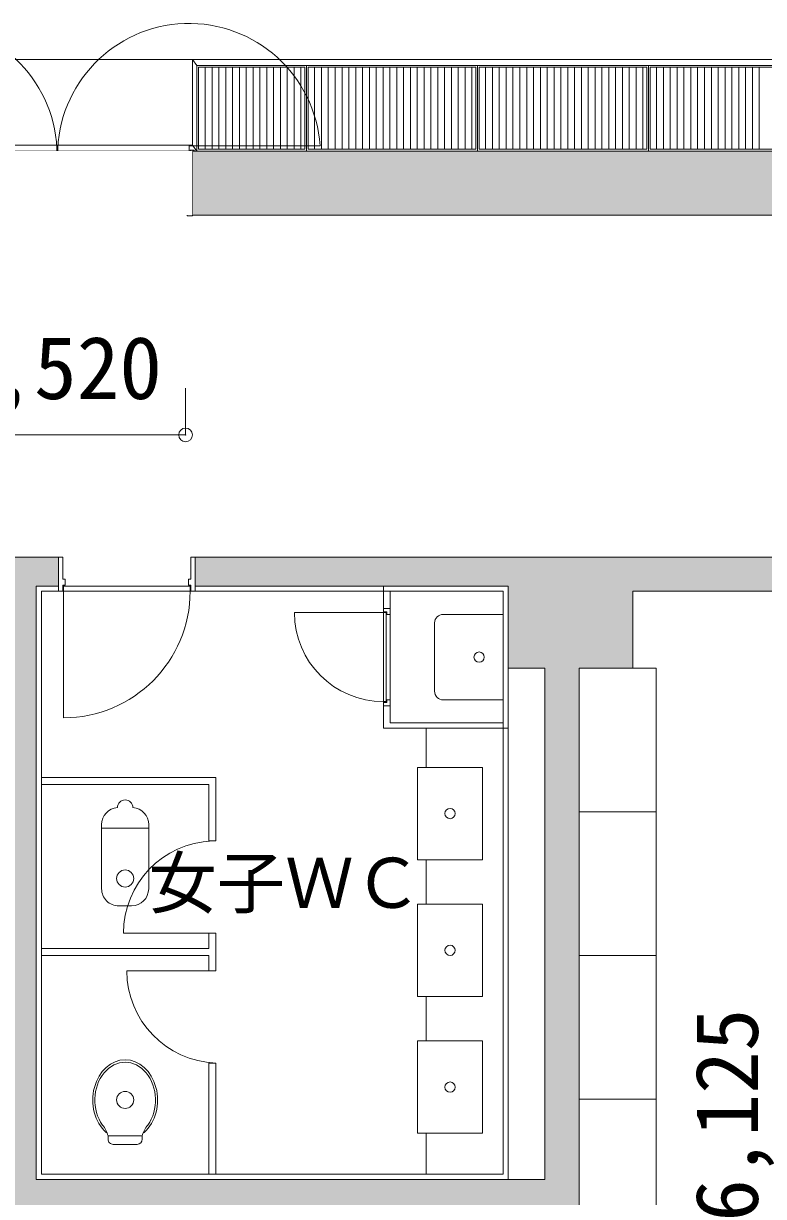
# Model space of a CAD drawing. Units: millimetres, scale not verified. Extents: x -41541 to 40812, y -111456 to -40681.
# Drawn here: x -4866 to -538, y -95981 to -89120 of the extents above; entities that cross this region are included whole.
import ezdxf
from ezdxf.enums import TextEntityAlignment as Align

# ---------------------------------------------------------------- set-up
doc = ezdxf.new("R2010")
doc.units = ezdxf.units.MM
doc.header["$LTSCALE"] = 200
doc.header["$PDMODE"] = 32
doc.header["$PDSIZE"] = 80
for name, color, linetype, lineweight in [('0-1_躯体', 7, 'Continuous', 9), ('0-2_建具', 7, 'Continuous', 9), ('0-3_仕上', 4, 'Continuous', 5), ('0-5_設備機器', 7, 'Continuous', 9), ('0-6_寸法', 4, 'Continuous', 5)]:
    doc.layers.add(name, color=color, linetype=linetype, lineweight=lineweight)
doc.layers.add('0-4_室名', color=7, linetype='Continuous')
doc.styles.add('ＭＳ ゴシック', font='')
doc.styles.add('ＭＳ Ｐゴシック', font='')
doc.styles.get('ＭＳ ゴシック').set_extended_font_data('MS Gothic')
doc.styles.get('ＭＳ Ｐゴシック').set_extended_font_data('MS PGothic')

msp = doc.modelspace()

# ---------------------------------------------------------------- linework, layer by layer
at = {"layer": '0-1_躯体'}
for p, q in [((-3792.2, -89331.2), (-32816.1, -89331.2)), ((-3877.6, -89331.2), (-3877.6, -89831.2)), ((9727.4, -89331.2), (-3877.6, -89331.2)), ((-3877.6, -89331.2), (-3852.6, -89366.2)), ((-3852.6, -89366.2), (-3852.6, -89866.2)), ((-3852.6, -89366.2), (6788.9, -89366.2)), ((-5457.6, -89831.2), (-3877.6, -89831.2)), ((-5447.6, -89866.2), (-3887.7, -89866.2)), ((-3887.7, -89866.2), (-3890.2, -89861.2)), ((-3890.2, -89861.2), (-3867.6, -89861.2)), ((-3877.6, -89831.2), (-3852.6, -89866.2)), ((-3877.6, -90241.2), (-3877.6, -89866.2)), ((-3877.6, -89866.2), (6799.1, -89866.2)), ((-3867.6, -89861.2), (-3867.6, -89866.2)), ((-3877.6, -90241.2), (6813.9, -90241.2)), ((-5071.1, -92241.2), (-4661.1, -92241.2)), ((-4661.1, -92441.2), (-4661.1, -92241.2)), ((-3861.1, -92441.2), (-3861.1, -92241.2)), ((-4791.1, -95881.2), (-4791.1, -92411.2)), ((-4791.1, -92411.2), (-4661.1, -92411.2)), ((-2031.1, -92411.2), (-3861.1, -92411.2)), ((-2031.1, -95881.2), (-2031.1, -92411.2)), ((-4761.1, -93531.2), (-4761.1, -92441.2)), ((-4761.1, -92441.2), (-4661.1, -92441.2)), ((-3861.1, -92441.2), (-2061.1, -92441.2)), ((-2061.1, -95851.2), (-2061.1, -92441.2)), ((-1301.1, -92441.2), (-1301.1, -92891.1)), ((-1816.1, -92891.2), (-2031.1, -92891.2)), ((-1816.1, -95881.2), (-1816.1, -92891.2)), ((-1616.1, -92891.2), (-1616.1, -97506.2)), ((-1301.1, -92891.2), (-1616.1, -92891.2)), ((-4761.1, -94531.2), (-4761.1, -93494.8)), ((-4205.9, -93531.2), (-4761.1, -93531.2)), ((-4205.9, -93571.2), (-4761.1, -93571.2)), ((-4469.6, -93531.2), (-3846.1, -93531.2)), ((-4469.6, -93571.2), (-3886.1, -93571.2)), ((-3994.5, -93531.2), (-3758.9, -93531.2)), ((-3994.5, -93571.2), (-3781.1, -93571.2)), ((-3781.1, -93571.2), (-3781.1, -93901.2)), ((-3761.4, -93531.2), (-3741.1, -93531.2)), ((-3741.1, -93531.2), (-3741.1, -93901.2)), ((-3781.1, -93901.2), (-3741.1, -93901.2)), ((-4761.1, -95851.2), (-4761.1, -94468.4)), ((-3781.1, -94441.2), (-3741.1, -94441.2)), ((-3741.1, -94441.2), (-3781.1, -94441.2)), ((-3781.1, -94531.2), (-3781.1, -94441.2)), ((-3886.1, -94531.2), (-4761.1, -94531.2)), ((-4001.3, -94531.2), (-3781.1, -94531.2)), ((-3938.7, -94531.2), (-3890.3, -94531.2)), ((-3910.1, -94531.2), (-3887.1, -94531.2)), ((-3886.1, -94571.2), (-4761.1, -94571.2)), ((-4001.3, -94571.2), (-3781.1, -94571.2)), ((-3938.7, -94571.2), (-3890.3, -94571.2)), ((-3910.1, -94571.2), (-3887.1, -94571.2)), ((-3781.1, -94661.2), (-3781.1, -94571.2)), ((-3741.1, -94553.2), (-3741.1, -94551.2)), ((-3781.1, -94661.2), (-3741.1, -94661.2)), ((-3771.1, -94661.2), (-3741.1, -94661.2)), ((-3781.1, -95850.4), (-3781.1, -95201.2)), ((-3781.1, -95201.2), (-3741.1, -95201.2)), ((-3741.1, -95850.4), (-3741.1, -95201.2)), ((-4791.1, -95881.2), (-2031.1, -95881.2)), ((-4761.1, -95851.2), (-2061.1, -95851.2)), ((-1816.1, -95881.2), (-2192.6, -95881.2))]:
    msp.add_line(p, q, dxfattribs=at)
for points in [[(-3861.1, -92241.2), (973.9, -92241.2), (973.9, -92441.2), (-1301.1, -92441.2)], [(-3781.1, -94661.2), (-3741.1, -94661.2), (-3741.1, -94441.2)]]:
    msp.add_lwpolyline(points, dxfattribs=at)
at = {"layer": '0-1_躯体', "color": 9}
for points in [[(6803.9, -89866.2), (-16425.1, -89866.2), (6803.9, -90241.2), (-16425.1, -90241.2)], [(-4661.1, -92241.2), (-5071.1, -92241.2), (-4661.1, -92411.2), (-5071.1, -92411.2)], [(973.9, -92241.2), (-3861.1, -92241.2), (973.9, -92411.2), (-3861.1, -92411.2)], [(973.9, -92441.2), (973.9, -92322.3), (-1307, -92441.2), (-1307, -92322.3)], [(-4791.1, -92411.2), (-4941.1, -92411.2), (-4791.1, -95881.2), (-4941.1, -95881.2)], [(-1301.1, -92891.2), (-1301.1, -92411.2), (-2031.1, -92891.2), (-2031.1, -92411.2)], [(-1616.1, -92891.2), (-1816.1, -92891.2), (-1616.1, -95881.2), (-1816.1, -95881.2)], [(-1616.1, -95881.2), (-7941.1, -95881.2), (-1616.1, -96081.2), (-7941.1, -96081.2)]]:
    msp.add_solid(points, dxfattribs=at)
at = {"layer": '0-2_建具'}
for p, q in [((-3877.6, -89866.2), (-3877.6, -90246.2)), ((-3917.6, -89931.2), (-3917.6, -90001.2)), ((-3892.6, -90001.2), (-3917.6, -90001.2)), ((-3892.6, -90001.2), (-3892.6, -90016.2)), ((-3907.6, -90246.2), (-3877.6, -90246.2)), ((-4661.1, -92441.2), (-4661.1, -92241.2)), ((-4636.1, -92241.2), (-4661.1, -92241.2)), ((-4636.1, -92371.2), (-4636.1, -92241.2)), ((-3886.1, -92371.2), (-3886.1, -92241.2)), ((-3861.1, -92241.2), (-3886.1, -92241.2)), ((-3861.1, -92441.2), (-3861.1, -92241.2)), ((-4621.1, -92371.2), (-4636.1, -92371.2)), ((-4631.1, -92441.2), (-4631.1, -92411.2)), ((-4631.1, -92411.2), (-3891.1, -92411.2)), ((-4621.1, -92406.2), (-4621.1, -92371.2)), ((-3901.1, -92406.2), (-3901.1, -92371.2)), ((-3901.1, -92371.2), (-3886.1, -92371.2)), ((-3886.1, -92406.2), (-3901.1, -92406.2)), ((-3891.1, -92441.2), (-3891.1, -92411.2)), ((-3886.1, -92441.2), (-3886.1, -92406.2)), ((-4661.1, -92441.2), (-4636.1, -92441.2)), ((-4631.1, -92441.2), (-3891.1, -92441.2)), ((-3861.1, -92441.2), (-3886.1, -92441.2)), ((-3741.1, -93901.2), (-3781.1, -93901.2)), ((-3781.1, -94441.2), (-3741.1, -94441.2)), ((-3781.1, -94661.2), (-3741.1, -94661.2)), ((-3781.1, -95201.2), (-3741.1, -95201.2)), ((-3771.1, -95201.2), (-3741.1, -95201.2))]:
    msp.add_line(p, q, dxfattribs=at)
at = {"layer": '0-2_建具', "color": 4, "lineweight": 5}
for p, q in [((-4631.1, -92441.2), (-4631.1, -93181.2)), ((-3761.1, -94441.2), (-4281.1, -94441.2)), ((-3741.1, -94661.2), (-4261.1, -94661.2))]:
    msp.add_line(p, q, dxfattribs=at)
at = {"layer": '0-2_建具'}
for points in [[(-3892.6, -90016.2), (-3907.6, -90016.2), (-3907.6, -90246.2)], [(-4636.1, -92441.2), (-4636.1, -92406.2), (-4621.1, -92406.2)]]:
    msp.add_lwpolyline(points, dxfattribs=at)
at = {"layer": '0-2_建具', "color": 4, "lineweight": 5}
for centre, radius, start, end in [((-4631.1, -92441.2), 740, 270, 0), ((-3741.1, -94441.2), 540, 92.12595, 180), ((-3721.1, -94661.2), 540, 180, 267.87405)]:
    msp.add_arc(centre, radius, start, end, dxfattribs=at)
at = {"layer": '0-3_仕上', "color": 7, "lineweight": 9}
for p, q in [((-3211.1, -89366.2), (-3852.6, -89366.2)), ((-3852.6, -89866.2), (-3852.6, -89366.2)), ((-3842.6, -89376.2), (-3842.6, -89856.2)), ((-3220.6, -89376.2), (-3842.6, -89376.2)), ((-3220.6, -89856.2), (-3220.6, -89376.2)), ((-3211.1, -89866.2), (-3211.1, -89366.2)), ((-3201.1, -89856.2), (-3201.1, -89376.2)), ((-2220.6, -89376.2), (-3201.1, -89376.2)), ((-2220.6, -89856.2), (-2220.6, -89376.2)), ((-2201.1, -89856.2), (-2201.1, -89376.2)), ((-1220.6, -89376.2), (-2201.1, -89376.2)), ((-1220.6, -89856.2), (-1220.6, -89376.2)), ((-1201.1, -89856.2), (-1201.1, -89376.2)), ((-220.6, -89376.2), (-1201.1, -89376.2)), ((-3211.1, -89866.2), (-3852.6, -89866.2)), ((-3220.6, -89856.2), (-3842.6, -89856.2)), ((-2220.6, -89856.2), (-3201.1, -89856.2)), ((-1220.6, -89856.2), (-2201.1, -89856.2)), ((-220.6, -89856.2), (-1201.1, -89856.2))]:
    msp.add_line(p, q, dxfattribs=at)
at = {"layer": '0-3_仕上'}
for p, q in [((-3802.9, -89856.2), (-3802.9, -89376.2)), ((-3762.9, -89856.2), (-3762.9, -89376.2)), ((-3722.9, -89856.2), (-3722.9, -89376.2)), ((-3682.9, -89856.2), (-3682.9, -89376.2)), ((-3642.9, -89856.2), (-3642.9, -89376.2)), ((-3602.9, -89856.2), (-3602.9, -89376.2)), ((-3562.9, -89856.2), (-3562.9, -89376.2)), ((-3522.9, -89856.2), (-3522.9, -89376.2)), ((-3482.9, -89856.2), (-3482.9, -89376.2)), ((-3442.9, -89856.2), (-3442.9, -89376.2)), ((-3402.9, -89856.2), (-3402.9, -89376.2)), ((-3362.9, -89856.2), (-3362.9, -89376.2)), ((-3322.9, -89856.2), (-3322.9, -89376.2)), ((-3282.9, -89856.2), (-3282.9, -89376.2)), ((-3242.9, -89856.2), (-3242.9, -89376.2)), ((-3162.9, -89856.2), (-3162.9, -89376.2)), ((-3122.9, -89856.2), (-3122.9, -89376.2)), ((-3082.9, -89856.2), (-3082.9, -89376.2)), ((-3042.9, -89856.2), (-3042.9, -89376.2)), ((-3002.9, -89856.2), (-3002.9, -89376.2)), ((-2962.9, -89856.2), (-2962.9, -89376.2)), ((-2922.9, -89856.2), (-2922.9, -89376.2)), ((-2882.9, -89856.2), (-2882.9, -89376.2)), ((-2842.9, -89856.2), (-2842.9, -89376.2)), ((-2802.9, -89856.2), (-2802.9, -89376.2)), ((-2762.9, -89856.2), (-2762.9, -89376.2)), ((-2722.9, -89856.2), (-2722.9, -89376.2)), ((-2682.9, -89856.2), (-2682.9, -89376.2)), ((-2642.9, -89856.2), (-2642.9, -89376.2)), ((-2602.9, -89856.2), (-2602.9, -89376.2)), ((-2562.9, -89856.2), (-2562.9, -89376.2)), ((-2522.9, -89856.2), (-2522.9, -89376.2)), ((-2482.9, -89856.2), (-2482.9, -89376.2)), ((-2442.9, -89856.2), (-2442.9, -89376.2)), ((-2402.9, -89856.2), (-2402.9, -89376.2)), ((-2362.9, -89856.2), (-2362.9, -89376.2)), ((-2322.9, -89856.2), (-2322.9, -89376.2)), ((-2282.9, -89856.2), (-2282.9, -89376.2)), ((-2242.9, -89856.2), (-2242.9, -89376.2)), ((-2162.9, -89856.2), (-2162.9, -89376.2)), ((-2122.9, -89856.2), (-2122.9, -89376.2)), ((-2082.9, -89856.2), (-2082.9, -89376.2)), ((-2042.9, -89856.2), (-2042.9, -89376.2)), ((-2002.9, -89856.2), (-2002.9, -89376.2)), ((-1962.9, -89856.2), (-1962.9, -89376.2)), ((-1922.9, -89856.2), (-1922.9, -89376.2)), ((-1882.9, -89856.2), (-1882.9, -89376.2)), ((-1842.9, -89856.2), (-1842.9, -89376.2)), ((-1802.9, -89856.2), (-1802.9, -89376.2)), ((-1762.9, -89856.2), (-1762.9, -89376.2)), ((-1722.9, -89856.2), (-1722.9, -89376.2)), ((-1682.9, -89856.2), (-1682.9, -89376.2)), ((-1642.9, -89856.2), (-1642.9, -89376.2)), ((-1602.9, -89856.2), (-1602.9, -89376.2)), ((-1562.9, -89856.2), (-1562.9, -89376.2)), ((-1522.9, -89856.2), (-1522.9, -89376.2)), ((-1482.9, -89856.2), (-1482.9, -89376.2)), ((-1442.9, -89856.2), (-1442.9, -89376.2)), ((-1402.9, -89856.2), (-1402.9, -89376.2)), ((-1362.9, -89856.2), (-1362.9, -89376.2)), ((-1322.9, -89856.2), (-1322.9, -89376.2)), ((-1282.9, -89856.2), (-1282.9, -89376.2)), ((-1242.9, -89856.2), (-1242.9, -89376.2)), ((-1162.9, -89856.2), (-1162.9, -89376.2)), ((-1122.9, -89856.2), (-1122.9, -89376.2)), ((-1082.9, -89856.2), (-1082.9, -89376.2)), ((-1042.9, -89856.2), (-1042.9, -89376.2)), ((-1002.9, -89856.2), (-1002.9, -89376.2)), ((-962.9, -89856.2), (-962.9, -89376.2)), ((-922.9, -89856.2), (-922.9, -89376.2)), ((-882.9, -89856.2), (-882.9, -89376.2)), ((-842.9, -89856.2), (-842.9, -89376.2)), ((-802.9, -89856.2), (-802.9, -89376.2)), ((-762.9, -89856.2), (-762.9, -89376.2)), ((-722.9, -89856.2), (-722.9, -89376.2)), ((-682.9, -89856.2), (-682.9, -89376.2)), ((-642.9, -89856.2), (-642.9, -89376.2)), ((-602.9, -89856.2), (-602.9, -89376.2)), ((-562.9, -89856.2), (-562.9, -89376.2))]:
    msp.add_line(p, q, dxfattribs=at)
at = {"layer": '0-3_仕上', "color": 7, "lineweight": 9}
for points in [[(-2211.1, -89866.2), (-2211.1, -89366.2), (-3211.1, -89366.2)], [(-2211.1, -89866.2), (-3211.1, -89866.2), (-3211.1, -89366.2)], [(-1211.1, -89866.2), (-1211.1, -89366.2), (-2211.1, -89366.2)], [(-1211.1, -89866.2), (-2211.1, -89866.2), (-2211.1, -89366.2)], [(-211.1, -89866.2), (-211.1, -89366.2), (-1211.1, -89366.2)], [(-211.1, -89866.2), (-1211.1, -89866.2), (-1211.1, -89366.2)]]:
    msp.add_lwpolyline(points, dxfattribs=at)
at = {"layer": '0-5_設備機器'}
for p, q in [((-2031.1, -92411.2), (-2761.1, -92411.2)), ((-2761.1, -92541.2), (-2761.1, -92411.2)), ((-2031.1, -92411.2), (-2031.1, -93241.2)), ((-2061.1, -92441.2), (-2721.1, -92441.2)), ((-2721.1, -92441.2), (-2721.1, -92541.2)), ((-2061.1, -92441.2), (-2061.1, -93211.2)), ((-2761.1, -93241.2), (-2761.1, -92510.7)), ((-2761.1, -92541.2), (-2721.1, -92541.2)), ((-2721.1, -92511.8), (-2721.1, -93211.2)), ((-2761.1, -92566.2), (-2744, -92566.2)), ((-2761.1, -92566.2), (-2761.1, -93086.2)), ((-2744, -92566.2), (-2744, -93086.2)), ((-2411.1, -92576.2), (-2061.1, -92576.2)), ((-2061.1, -93076.2), (-2061.1, -92576.2)), ((-2461.1, -92626.2), (-2461.1, -93026.2)), ((-2761.1, -93086.2), (-2744, -93086.2)), ((-2411.1, -93076.2), (-2061.1, -93076.2)), ((-2761.1, -93111.2), (-2721.1, -93111.2)), ((-2721.1, -93211.2), (-2061.1, -93211.2)), ((-2761.1, -93241.2), (-2031.1, -93241.2)), ((-2511.1, -93471.2), (-2511.1, -93241.2)), ((-2061.1, -93556.2), (-2061.1, -93241.2)), ((-2561.1, -94011.2), (-2561.1, -93471.2)), ((-2181.1, -93471.2), (-2561.1, -93471.2)), ((-2181.1, -94011.2), (-2181.1, -93471.2)), ((-2061.1, -95851.2), (-2061.1, -93479.3)), ((-4408.6, -93806.2), (-4408.6, -94181.2)), ((-4408.6, -93826.2), (-4133.6, -93826.2)), ((-4133.6, -93806.2), (-4133.6, -94181.2)), ((-2181.1, -94011.2), (-2561.1, -94011.2)), ((-2511.1, -94271.2), (-2511.1, -94011.2)), ((-4233.6, -94281.2), (-4308.6, -94281.2)), ((-2561.1, -94811.2), (-2561.1, -94271.2)), ((-2181.1, -94271.2), (-2561.1, -94271.2)), ((-2181.1, -94811.2), (-2181.1, -94271.2)), ((-2181.1, -94811.2), (-2561.1, -94811.2)), ((-2511.1, -94811.2), (-2511.1, -95071.2)), ((-2561.1, -95611.2), (-2561.1, -95071.2)), ((-2181.1, -95071.2), (-2561.1, -95071.2)), ((-2181.1, -95611.2), (-2181.1, -95071.2)), ((-4377.4, -95606), (-4382.9, -95606)), ((-4171.1, -95626.2), (-4371.1, -95626.2)), ((-4371.1, -95646.2), (-4371.1, -95626.2)), ((-4171.1, -95646.2), (-4171.1, -95626.2)), ((-4159.4, -95606), (-4164.9, -95606)), ((-2181.1, -95611.2), (-2561.1, -95611.2)), ((-2511.1, -95851.2), (-2511.1, -95611.2)), ((-4341.1, -95676.2), (-4201.1, -95676.2)), ((-2061.1, -95851.2), (-2511.1, -95851.2))]:
    msp.add_line(p, q, dxfattribs=at)
at = {"layer": '0-5_設備機器', "color": 4, "lineweight": 5}
msp.add_line((-2761.1, -92566.2), (-3281.1, -92566.2), dxfattribs=at)
at = {"layer": '0-5_設備機器'}
for points in [[(-2761.1, -92541.2), (-2761.1, -92561.2), (-2741.1, -92561.2), (-2741.1, -92576.2), (-2721.1, -92576.2), (-2721.1, -92541.2)], [(-2761.1, -93111.2), (-2761.1, -93091.2), (-2741.1, -93091.2), (-2741.1, -93076.2), (-2721.1, -93076.2), (-2721.1, -93111.2)]]:
    msp.add_lwpolyline(points, dxfattribs=at)
at = {"layer": '0-5_設備機器', "color": 2, "lineweight": 5}
for points in [[(-1166.1, -92891.2), (-1616.1, -92891.2), (-1616.1, -93731.2), (-1166.1, -93731.2)], [(-1166.1, -93731.2), (-1616.1, -93731.2), (-1616.1, -94571.2), (-1166.1, -94571.2)], [(-1166.1, -94571.2), (-1616.1, -94571.2), (-1616.1, -95411.2), (-1166.1, -95411.2)], [(-1166.1, -95411.2), (-1616.1, -95411.2), (-1616.1, -96251.2), (-1166.1, -96251.2)]]:
    msp.add_lwpolyline(points, close=True, dxfattribs=at)
at = {"layer": '0-5_設備機器'}
for centre, radius in [((-2201.1, -92826.2), 30), ((-2371.1, -93741.2), 30), ((-4271.1, -94121.2), 50), ((-2371.1, -94541.2), 30), ((-4271.1, -95416.2), 50), ((-2371.1, -95341.2), 30)]:
    msp.add_circle(centre, radius, dxfattribs=at)
at = {"layer": '0-5_設備機器', "color": 4, "lineweight": 5}
msp.add_arc((-2761.1, -92566.2), 520, 180, 270, dxfattribs=at)
at = {"layer": '0-5_設備機器'}
for centre, radius, start, end in [((-2411.1, -92626.2), 50, 90, 179.99995), ((-2411.1, -93026.2), 50, 179.99995, 270.00015), ((-4308.6, -93806.2), 100, 94.28937, 179.99985), ((-4271.1, -93706.2), 45, 0, 179.99985), ((-4233.6, -93806.2), 100, 0, 85.71104), ((-4308.6, -94181.2), 100, 179.99985, 270.00005), ((-4233.6, -94181.2), 100, 270.00005, 0), ((-4516.8, -95660.6), 149.7, 13.28787, 40.73772), ((-4025.5, -95660.6), 149.7, 139.26181, 166.71165), ((-4341.1, -95646.2), 30, 180, 270.0002), ((-4201.1, -95646.2), 30, 270.0002, 359.99985)]:
    msp.add_arc(centre, radius, start, end, dxfattribs=at)
for major_axis, start_param, end_param in [((0, -235), 0.630122, 5.65306), ((0, -220), 0.8407, 5.44248)]:
    msp.add_ellipse((-4271.1, -95416.2), major_axis=major_axis, ratio=0.8068, start_param=start_param, end_param=end_param, dxfattribs=at)
at = {"layer": '0-6_寸法'}
for q in [(-3917.6, -91252.8), (-5437.6, -91526.9)]:
    msp.add_line((-3917.6, -91526.9), q, dxfattribs=at)
msp.add_point((-3917.6, -91526.9), dxfattribs=at)

# ---------------------------------------------------------------- texts
at = {"layer": '0-4_室名', "style": 'ＭＳ Ｐゴシック'}
msp.add_text('女子ＷＣ', height=293.3, dxfattribs=at).set_placement((-4135.1, -94380.9), align=Align.BOTTOM_LEFT)
at = {"layer": '0-6_寸法', "style": 'ＭＳ ゴシック'}
msp.add_text('1,520', height=366.6, dxfattribs=at).set_placement((-5302.6, -91426.9), align=Align.BOTTOM_LEFT)
msp.add_text('6,125', height=366.6, rotation=90, dxfattribs=at).set_placement((-460.4, -96128.7), align=Align.BOTTOM_LEFT)

# ---------------------------------------------------------------- next in the draw order: wipeouts: each hides what was drawn before it
msp.add_wipeout([(-3877.6, -90241.2), (-3877.6, -89866.2), (-5457.6, -89866.2), (-5457.6, -90241.2)])

# ---------------------------------------------------------------- next in the draw order: linework, layer by layer
at = {"layer": '0-2_建具'}
for p, q in [((-4675.1, -89866.2), (-5437.6, -89866.2)), ((-4675.1, -89866.2), (-4675.1, -89888.7)), ((-4660.1, -89866.2), (-4660.1, -89888.7)), ((-4660.1, -89866.2), (-3897.6, -89866.2)), ((-3890.2, -89861.2), (-3887.6, -89866.2)), ((-3867.6, -89861.2), (-3890.2, -89861.2)), ((-3887.6, -89866.2), (-3887.6, -89931.2)), ((-3867.6, -89866.2), (-3877.6, -89866.2)), ((-3867.6, -89861.2), (-3867.6, -89866.2)), ((-3888.6, -89888.7), (-5716.1, -89888.7)), ((-5437.6, -89926.2), (-4675.1, -89926.2)), ((-4675.1, -89903.7), (-4669.1, -89903.7)), ((-4675.1, -89903.7), (-4675.1, -89926.2)), ((-4669.1, -89888.7), (-4669.1, -89903.7)), ((-4666.1, -89888.7), (-4666.1, -89903.7)), ((-4660.1, -89903.7), (-4666.1, -89903.7)), ((-4660.1, -89903.7), (-4660.1, -89926.2)), ((-3897.6, -89926.2), (-4660.1, -89926.2)), ((-3887.6, -89931.2), (-3917.6, -89931.2))]:
    msp.add_line(p, q, dxfattribs=at)
at = {"layer": '0-2_建具', "color": 4, "lineweight": 5}
for p, q in [((-3897.6, -89836.2), (-3897.6, -89926.2)), ((-3130.9, -89836.2), (-3897.6, -89836.2))]:
    msp.add_line(p, q, dxfattribs=at)
for centre, start, end in [((-5437.6, -89888.7), 0.00893, 176.08279), ((-3897.6, -89888.7), 3.91721, 179.99107)]:
    msp.add_arc(centre, 768.5, start, end, dxfattribs=at)

# ---------------------------------------------------------------- next in the draw order: wipeouts: each hides what was drawn before it
msp.add_wipeout([(-5457.6, -89866.2), (-5457.6, -90241.2), (-3877.6, -90241.2), (-3877.6, -89866.2)])

doc.saveas('drawing.dxf')
